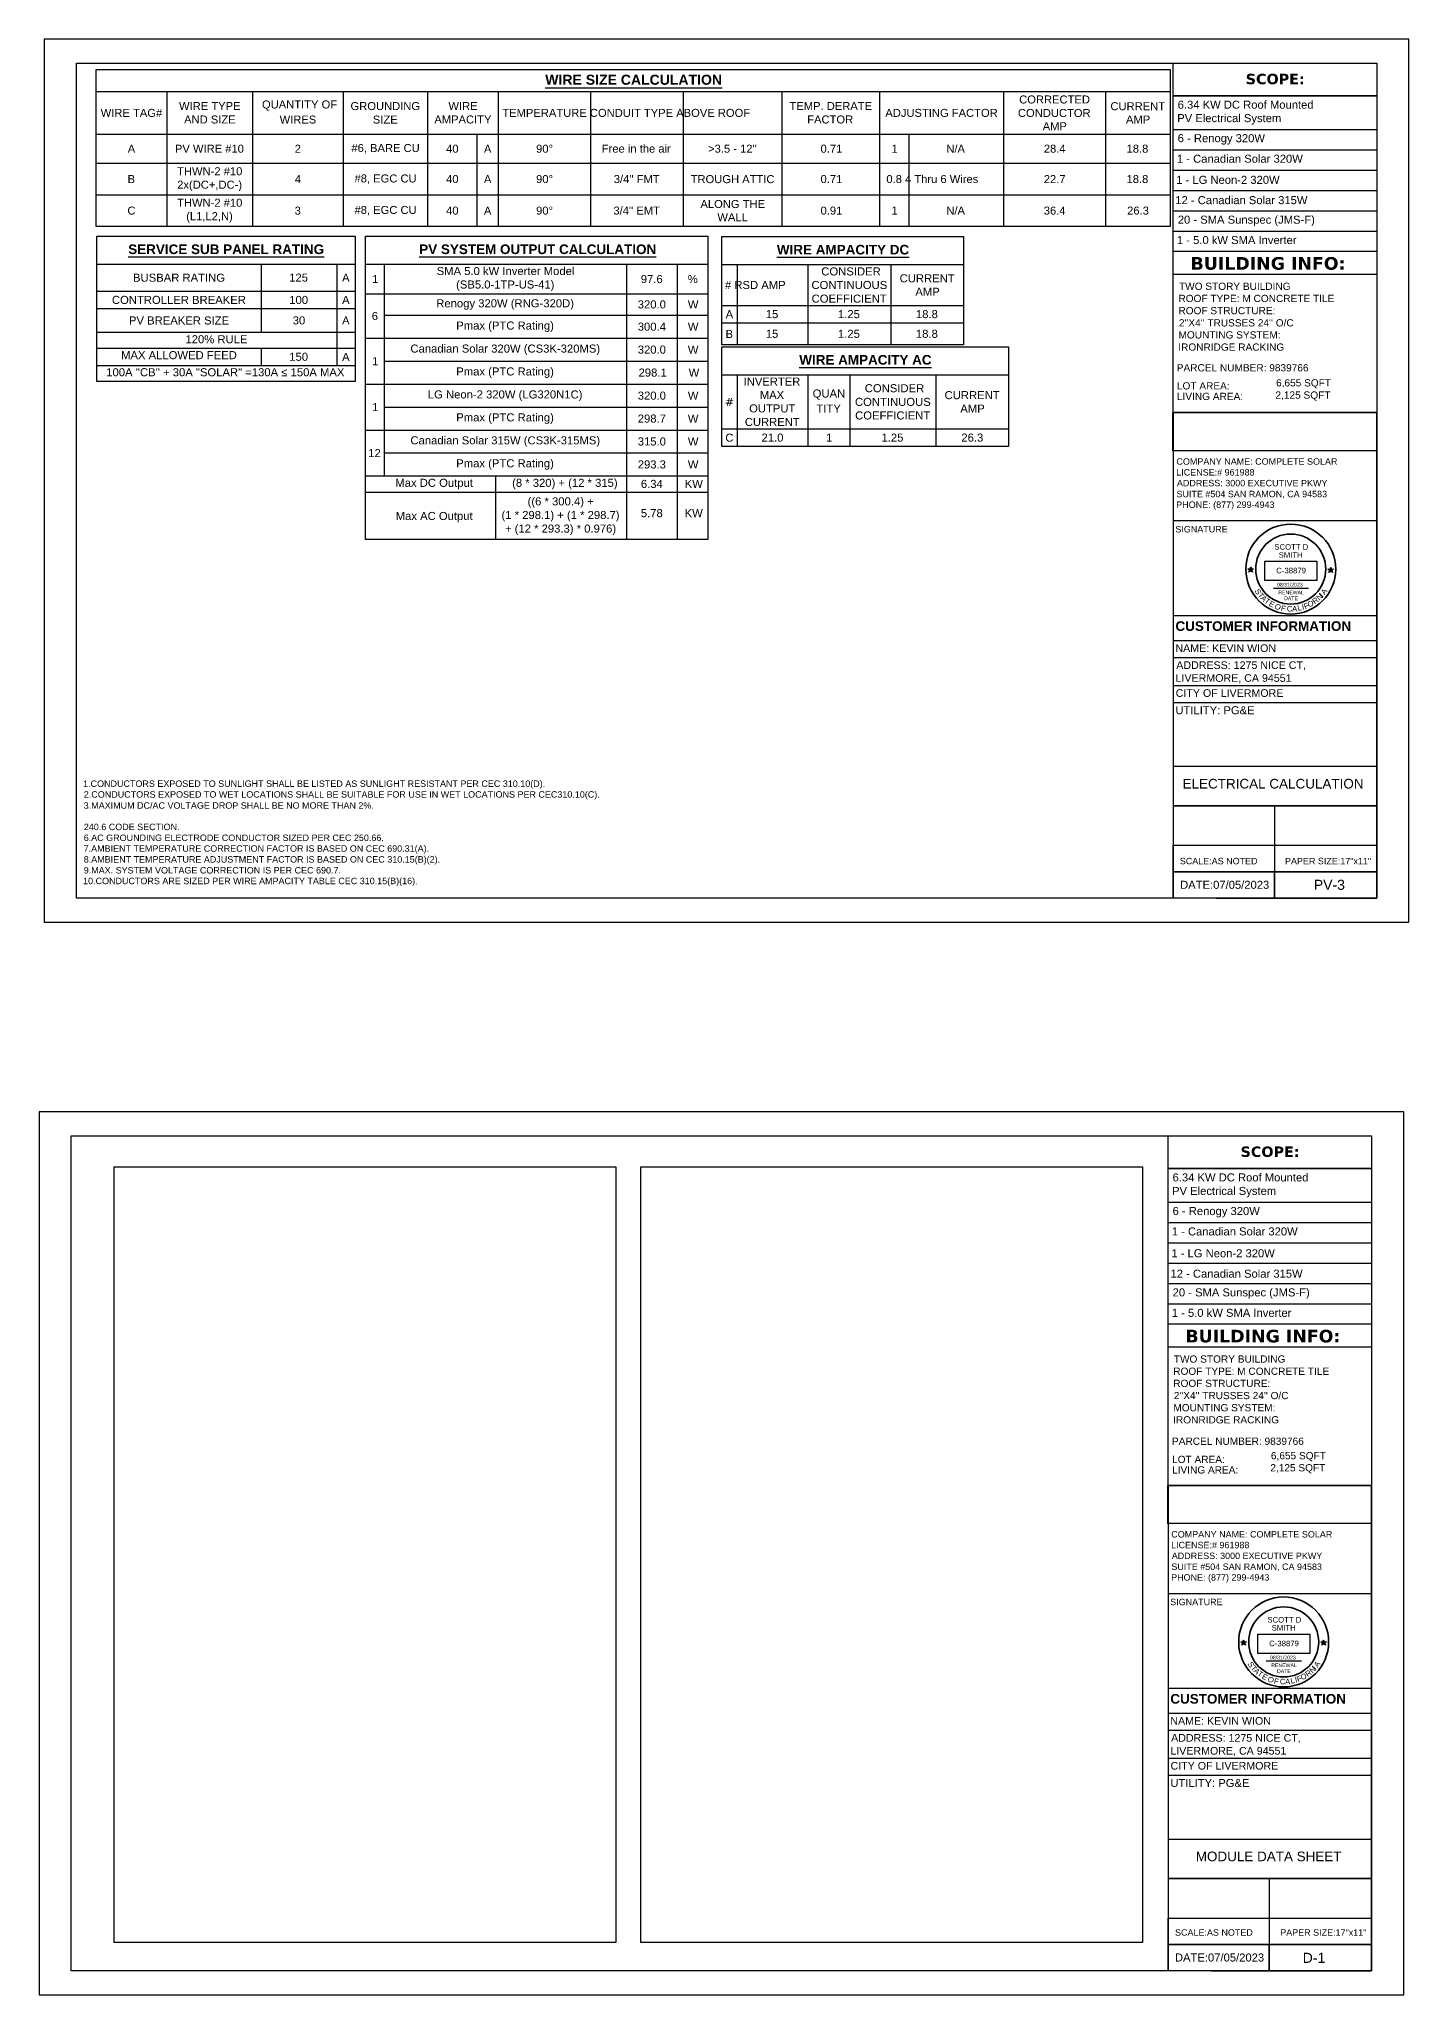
# Model space of a CAD drawing. Header units: millimetres. Extents: x 351 to 7480, y -14642 to -8468.
# Drawn here: x 5774 to 7480, y -10904 to -8468 of the extents above; entities that cross this region are included whole.
import ezdxf

# ---------------------------------------------------------------- set-up
doc = ezdxf.new("R2010")
doc.units = ezdxf.units.MM
for name, color, linetype in [('PDF4_0', 7, 'Continuous'), ('PDF4_PDF_Geometry', 7, 'Continuous'), ('PDF4_Text', 7, 'Continuous'), ('PDF5_Text', 7, 'Continuous'), ('PDF8_0', 7, 'Continuous'), ('PDF8_PDF_Geometry', 7, 'Continuous'), ('PDF8_Text', 7, 'Continuous'), ('PDF_Text', 7, 'Continuous')]:
    doc.layers.add(name, color=color, linetype=linetype)
doc.styles.add('PDF Arial', font='arial.ttf')
doc.styles.add('PDF Arial Bold', font='arialbd.ttf')
doc.styles.add('PDF Verdana', font='verdana.ttf')
doc.styles.add('PDF Verdana Bold', font='verdanab.ttf')
doc.styles.get("Standard").update_dxf_attribs({"font": 'arial.ttf'})
picture_1 = doc.add_image_def('image6.png', size_in_pixel=(45, 240))
picture_2 = doc.add_image_def('image10.png', size_in_pixel=(3546, 2295))
picture_3 = doc.add_image_def('image11.png', size_in_pixel=(45, 240))
picture_4 = doc.add_image_def('image12.png', size_in_pixel=(3546, 2294))
picture_5 = doc.add_image_def('image33.png', size_in_pixel=(858, 321))

# ---------------------------------------------------------------- blocks, each defined once
blk = doc.blocks.new('star')
h = blk.add_hatch(color=256)
h.dxf.hatch_style = 1
h.paths.add_polyline_path([(116.5, 62.57), (116.86, 62.57), (116.68, 63.12)])
h.paths.add_polyline_path([(116.68, 62.02), (116.97, 62.23), (116.86, 62.57), (116.5, 62.57), (116.39, 62.23)])
h.paths.add_polyline_path([(116.5, 62.57), (115.92, 62.57), (116.39, 62.23)])
h.paths.add_polyline_path([(116.39, 62.23), (116.21, 61.67), (116.68, 62.02)])
h.paths.add_polyline_path([(116.68, 62.02), (117.15, 61.67), (116.97, 62.23)])
h.paths.add_polyline_path([(116.97, 62.23), (117.44, 62.57), (116.86, 62.57)])
for p, q in [((115.92, 62.57), (117.44, 62.57)), ((117.15, 61.67), (115.92, 62.57)), ((116.21, 61.67), (116.68, 63.12)), ((117.44, 62.57), (116.21, 61.67)), ((116.68, 63.12), (117.15, 61.67))]:
    blk.add_line(p, q)
blk = doc.blocks.new('a')
at = {"color": 1, "char_height": 15, "attachment_point": 1}
for s, insert, rotation in [('{\\C256;S}', (169, 149), 301.8504), ('{\\C256;T}', (176.1, 138.5), 308.5602), ('{\\C256;A}', (182.8, 131.2), 313.9392), ('{\\C256;T}', (190.6, 123.2), 324.7462), ('{\\C256;E}', (201.4, 115.5), 330.0103), ('{\\C256;O}', (218.6, 109.1), 319.6464), ('{\\C256;F}', (288.3, 105.4), 21.5682), ('{\\C256;O}', (299, 112.2), 12.6875), ('{\\C256;R}', (311.3, 116.8), 36.4598), ('{\\C256;N}', (322.6, 125.5), 43.0781), ('{\\C256;I}', (344.8, 127.8), 227.4846), ('{\\C256;A}', (335, 138.5), 54.6588), ('{\\C256;A}', (258.4, 100.3), 1.6689), ('{\\C256;L}', (271.7, 101.5), 12.6875), ('{\\C256;I}', (283.7, 104.3), 13.6115)]:
    blk.add_mtext_dynamic_manual_height_columns(s, width=30.733, gutter_width=125, heights=[0], dxfattribs=dict(at, insert=insert, rotation=rotation))
at = {"color": 1, "insert": (244.5, 100.5), "char_height": 15, "attachment_point": 1}
blk.add_mtext_dynamic_manual_height_columns('{\\C256;C}', width=30.733, gutter_width=125, heights=[0], dxfattribs=at)
blk = doc.blocks.new('1')
at = {"color": 1, "xscale": 0.1018808021228187, "yscale": 0.1018808021228187, "zscale": 0.1018808021228187}
blk.add_blockref('a', (510.97, 81.39), dxfattribs=at)
at = {"color": 1, "insert": (534.46, 91.84), "char_height": 1.528, "attachment_point": 1, "rotation": 347.3366}
blk.add_mtext_dynamic_manual_height_columns('{\\C256;F}', width=1.5282, gutter_width=12.74, heights=[0], dxfattribs=at)

msp = doc.modelspace()

# ---------------------------------------------------------------- linework, layer by layer
at = {"lineweight": 30}
for p, q in [((7311.6, -9151.6), (7355.4, -9151.6)), ((7302.8, -10487.9), (7346.6, -10487.9))]:
    msp.add_line(p, q, dxfattribs=at)
at = {"lineweight": 35}
for centre, radius in [((7333.2, -9127.8), 56), ((7333.2, -9127.8), 43.6), ((7324.4, -10464.2), 56), ((7324.4, -10464.2), 43.6)]:
    msp.add_circle(centre, radius, dxfattribs=at)
at = {"layer": 'PDF4_0', "lineweight": 25}
for points in [[(5780.5, -8467.7), (5780.5, -9567.6), (7480.4, -9567.6), (7480.4, -8467.7)], [(7183, -8700.9), (5845.1, -8700.9), (5845.1, -8505.7), (7183, -8505.7)], [(7440.4, -8538.2), (7186.9, -8538.2)], [(7440.4, -8538.2), (7440.4, -8732.1), (7186.9, -8732.1), (7186.9, -8538.2)], [(6167.6, -8894.2), (5846.1, -8894.2), (5846.1, -8713.1), (6167.6, -8713.1)], [(6607.2, -9090.8), (6180.6, -9090.8), (6180.6, -8713.1), (6607.2, -8713.1)], [(6925.7, -8848.5), (6624.4, -8848.5), (6624.4, -8713.5), (6925.7, -8713.5)], [(6981.7, -8975), (6624.4, -8975), (6624.4, -8850.8), (6981.7, -8850.8)], [(7186.9, -8980.5), (7186.9, -8932.9), (7440.4, -8932.9), (7440.4, -8980.5)]]:
    msp.add_lwpolyline(points, close=True, dxfattribs=at)
for points in [[(7186.9, -8932.9), (7186.9, -8497.6)], [(5845.1, -8533), (7183, -8533)], [(5933.2, -8533), (5933.2, -8700.9)], [(6039.7, -8533), (6039.7, -8700.9)], [(6152.7, -8533), (6152.7, -8700.9)], [(6257.8, -8533), (6257.8, -8700.9)], [(6346.1, -8533), (6346.1, -8700.9)], [(6404.6, -8528.2), (6624.9, -8528.2)], [(6460.8, -8533), (6460.8, -8700.9)], [(6576.5, -8533), (6576.5, -8700.9)], [(6699.2, -8533), (6699.2, -8700.9)], [(6820.9, -8533), (6820.9, -8700.9)], [(6975.4, -8533), (6975.4, -8700.9)], [(7102.6, -8533), (7102.6, -8700.9)], [(5845.1, -8585.9), (7183, -8585.9)], [(6319.5, -8585.9), (6319.5, -8700.9)], [(6857.4, -8585.9), (6857.4, -8700.9)], [(7186.9, -8580.1), (7440.4, -8580.1)], [(5845.1, -8622.4), (7183, -8622.4)], [(7186.9, -8605.4), (7440.4, -8605.4)], [(7186.9, -8630.8), (7440.4, -8630.8)], [(5845.1, -8661.7), (7183, -8661.7)], [(7186.9, -8656.1), (7440.4, -8656.1)], [(7186.9, -8681.5), (7440.4, -8681.5)], [(7186.9, -8706.8), (7440.4, -8706.8)], [(5885.1, -8739), (6129.1, -8739)], [(6247.6, -8739), (6417.2, -8739), (6421.8, -8739), (6542.9, -8739)], [(6693.1, -8739.4), (6857.9, -8739.4)], [(5846.1, -8748), (6167.6, -8748)], [(6050.8, -8748), (6050.8, -8832.7)], [(6144.8, -8748), (6144.8, -8874.1)], [(6180.6, -8748), (6607.2, -8748)], [(6204.1, -8748), (6204.1, -9011.8)], [(6505.7, -8748), (6505.7, -9090.8)], [(6568.8, -8748), (6568.8, -9090.8)], [(6624.4, -8748.5), (6925.7, -8748.5)], [(6643.7, -8748.5), (6643.7, -8848.5)], [(6731.5, -8748.5), (6731.5, -8848.5)], [(6835.2, -8748.5), (6835.2, -8848.5)], [(7186.9, -8760.5), (7440.4, -8760.5)], [(5846.1, -8781.6), (6167.6, -8781.6)], [(6180.6, -8784.8), (6607.2, -8784.8)], [(5846.1, -8803.4), (6167.6, -8803.4)], [(6204.1, -8811.7), (6607.2, -8811.7)], [(6624.4, -8799.3), (6925.7, -8799.3)], [(5846.1, -8832.7), (6167.6, -8832.7)], [(6180.6, -8840.2), (6607.2, -8840.2)], [(6624.4, -8821.1), (6925.7, -8821.1)], [(5846.1, -8852.8), (6167.6, -8852.8)], [(6050.8, -8852.8), (6050.8, -8874.1)], [(5846.1, -8874.1), (6167.6, -8874.1)], [(6204.1, -8868.8), (6607.2, -8868.8)], [(6624.4, -8885.7), (6981.7, -8885.7)], [(6643.6, -8885.7), (6643.6, -8975)], [(6721, -8876.6), (6885.9, -8876.6)], [(6731.5, -8885.7), (6731.5, -8975)], [(6784, -8885.7), (6784, -8975)], [(6891.1, -8885.7), (6891.1, -8975)], [(6180.6, -8897.4), (6607.2, -8897.4)], [(6204.1, -8926), (6607.2, -8926)], [(6180.6, -8954.6), (6607.2, -8954.6)], [(6624.4, -8953.2), (6981.7, -8953.2)], [(6204.1, -8983.2), (6607.2, -8983.2)], [(6180.6, -9011.8), (6607.2, -9011.8)], [(6342.6, -9011.8), (6342.6, -9090.8)], [(6180.6, -9031.8), (6607.2, -9031.8)], [(7187, -9067.4), (7440.5, -9067.4)]]:
    msp.add_lwpolyline(points, dxfattribs=at)
at = {"layer": 'PDF4_PDF_Geometry', "lineweight": 25}
for points in [[(7440.4, -8497.6), (7440.4, -9537.6), (5820.5, -9537.6), (5820.5, -8497.6), (7440.4, -8497.6), (7440.4, -9537.6), (7186.9, -9537.6), (7186.9, -9504.8), (7440.4, -9504.8), (7186.9, -9504.8), (7186.9, -9471.9), (7440.4, -9471.9)], [(7440.4, -9015.5), (7440.4, -9471.9), (7440.4, -9504.8), (7440.4, -9537.6), (7440.4, -8932.9), (7186.9, -8932.9), (7186.9, -9537.6)], [(7186.9, -9185.5), (7440.4, -9185.5)], [(7186.9, -9216.8), (7440.4, -9216.8)], [(7186.9, -9237.9), (7440.4, -9237.9)], [(7186.9, -9272.8), (7440.5, -9272.8)], [(7186.9, -9293.9), (7440.5, -9293.9)], [(7186.9, -9373.5), (7440.5, -9373.5)], [(7190.5, -9422.6), (7440.4, -9422.6), (7186.9, -9422.6), (7440.4, -9422.6), (7312.8, -9422.6), (7312.8, -9471.9), (7440.4, -9471.9), (7440.4, -9422.6)], [(7312.8, -9471.9), (7312.8, -9504.8), (7312.8, -9537.6)]]:
    msp.add_lwpolyline(points, dxfattribs=at)
msp.add_lwpolyline([(7440.4, -9504.8), (7440.4, -9537.6), (7312.8, -9537.6), (7312.8, -9504.8)], close=True, dxfattribs=at)
at = {"layer": 'PDF4_PDF_Geometry', "color": 251, "lineweight": 25, "true_color": 0x525252}
msp.add_lwpolyline([(7240.5, -9537.6), (7440.4, -9537.6)], dxfattribs=at)
at = {"layer": 'PDF8_0', "lineweight": 25}
for points in [[(5774.1, -9803.9), (5774.1, -10903.8), (7474, -10903.8), (7474, -9803.9)], [(6492.4, -10838.4), (5867.4, -10838.4), (5867.4, -9872.5), (6492.4, -9872.5)], [(7148.7, -10838.4), (6523.8, -10838.4), (6523.8, -9872.5), (7148.7, -9872.5)], [(7434, -9874.4), (7180.5, -9874.4)], [(7434, -9874.4), (7434, -10068.4), (7180.5, -10068.4), (7180.5, -9874.4)], [(7180.5, -10316.8), (7180.5, -10269.2), (7434, -10269.2), (7434, -10316.8)]]:
    msp.add_lwpolyline(points, close=True, dxfattribs=at)
for points in [[(7180.5, -10269.2), (7180.5, -9833.9)], [(7180.5, -9916.3), (7434, -9916.3)], [(7180.5, -9941.7), (7434, -9941.7)], [(7180.5, -9967), (7434, -9967)], [(7180.5, -9992.4), (7434, -9992.4)], [(7180.5, -10017.7), (7434, -10017.7)], [(7180.5, -10043), (7434, -10043)], [(7180.5, -10096.7), (7434, -10096.7)], [(7180.6, -10403.7), (7434.1, -10403.7)]]:
    msp.add_lwpolyline(points, dxfattribs=at)
at = {"layer": 'PDF8_PDF_Geometry', "lineweight": 25}
for points in [[(7434, -9833.9), (7434, -10873.8), (5814.1, -10873.8), (5814.1, -9833.9), (7434, -9833.9), (7434, -10873.8), (7180.5, -10873.8), (7180.5, -10841.1), (7434, -10841.1), (7180.5, -10841.1), (7180.5, -10808.1), (7434, -10808.1)], [(7434, -10351.7), (7434, -10808.1), (7434, -10841.1), (7434, -10873.8), (7434, -10269.2), (7180.5, -10269.2), (7180.5, -10873.8)], [(7180.5, -10521.7), (7434, -10521.7)], [(7180.5, -10553.1), (7434, -10553.1)], [(7180.5, -10574.1), (7434, -10574.1)], [(7180.5, -10609), (7434.1, -10609)], [(7180.5, -10630.2), (7434.1, -10630.2)], [(7180.5, -10709.7), (7434.1, -10709.7)], [(7184.1, -10758.9), (7434, -10758.9), (7180.5, -10758.9), (7434, -10758.9), (7306.4, -10758.9), (7306.4, -10808.1), (7434, -10808.1), (7434, -10758.9)], [(7306.4, -10808.1), (7306.4, -10841.1), (7306.4, -10873.8)]]:
    msp.add_lwpolyline(points, dxfattribs=at)
msp.add_lwpolyline([(7434, -10841.1), (7434, -10873.8), (7306.4, -10873.8), (7306.4, -10841.1)], close=True, dxfattribs=at)
at = {"layer": 'PDF8_PDF_Geometry', "color": 251, "lineweight": 25, "true_color": 0x525252}
msp.add_lwpolyline([(7234.1, -10873.8), (7434, -10873.8)], dxfattribs=at)

# ---------------------------------------------------------------- block references
at = {"xscale": 4.597039828451667, "yscale": 4.597039828451667, "zscale": 4.597039828451667, "rotation": 287.9700872862333}
for p in [(6845.3, -8707), (6945, -8707.1), (6836.5, -10043.4), (6936.2, -10043.4)]:
    msp.add_blockref('star', p, dxfattribs=at)
at = {"color": 1, "xscale": 4.51217474996896, "yscale": 4.51217474996896, "zscale": 4.51217474996896}
for p in [(4910.4, -9587.2), (4901.7, -10923.5)]:
    msp.add_blockref('1', p, dxfattribs=at)

# ---------------------------------------------------------------- texts
at = {"attachment_point": 1}
for s, width, heights, insert, char_height, line_spacing_factor in [('SCOTT D\\P  SMITH', 46.347, [0], (7312.8, -9096.7), 6.9, 0.88), ('RENEWAL\\P    DATE', 31.395, [17], (7317.8, -9154.6), 4.6, 0.96), ('SCOTT D\\P  SMITH', 46.347, [0], (7304.1, -10433.1), 6.9, 0.88), ('RENEWAL\\P    DATE', 31.395, [17], (7309, -10491), 4.6, 0.96)]:
    msp.add_mtext_dynamic_manual_height_columns(s, width=width, gutter_width=4.6, heights=heights, dxfattribs=dict(at, insert=insert, char_height=char_height, line_spacing_factor=line_spacing_factor))
for s, width, insert, char_height in [('C-38879', 41.59, (7315.2, -9126.2), 6.9), ('08/31/2023', 38.133, (7316, -9144.9), 4.6), ('C-38879', 41.59, (7306.4, -10462.6), 6.9), ('08/31/2023', 38.133, (7307.3, -10481.3), 4.6)]:
    msp.add_mtext_dynamic_manual_height_columns(s, width=width, gutter_width=4.6, heights=[0], dxfattribs=dict(at, insert=insert, char_height=char_height))
at = {"layer": 'PDF4_Text', "attachment_point": 7}
for s, insert, char_height, style in [('WIRE SIZE CALCULATION', (6404.6, -8524.7), 12.5, 'PDF Arial Bold'), ('SCOPE:', (7277.1, -8524.1), 13, 'PDF Verdana Bold'), ('WIRE TYPE', (5948.4, -8556), 9.97, 'PDF Arial'), ('QUANTITY OF', (6051.7, -8556.8), 9.968, 'PDF Arial'), ('GROUNDING', (6162, -8556.2), 9.97, 'PDF Arial'), ('WIRE', (6284, -8556), 9.97, 'PDF Arial'), ('TEMP. DERATE', (6708.8, -8556), 9.968, 'PDF Arial'), ('CORRECTED', (6994.9, -8548), 9.97, 'PDF Arial'), ('CURRENT', (7108.6, -8556.4), 9.97, 'PDF Arial'), ('6.34 KW DC Roof Mounted', (7192.4, -8554.5), 10, 'PDF Arial'), ('WIRE TAG#', (5850.8, -8564.7), 9.97, 'PDF Arial'), ('AND SIZE', (5954.7, -8572.9), 9.97, 'PDF Arial'), ('WIRES', (6073.7, -8573), 9.97, 'PDF Arial'), ('SIZE', (6189.8, -8573), 9.97, 'PDF Arial'), ('AMPACITY', (6266.4, -8572.9), 9.97, 'PDF Arial'), ('TEMPERATURE CONDUIT TYPE ABOVE ROOF', (6351.1, -8564.7), 9.968, 'PDF Arial'), ('FACTOR', (6730.9, -8572.9), 9.97, 'PDF Arial'), ('ADJUSTING FACTOR', (6828.2, -8564.7), 9.968, 'PDF Arial'), ('CONDUCTOR', (6993.4, -8564.8), 9.97, 'PDF Arial'), ('AMP', (7024.2, -8581.2), 9.97, 'PDF Arial'), ('AMP', (7128, -8572.8), 9.97, 'PDF Arial'), ('PV Electrical System', (7191.8, -8574.1), 10, 'PDF Arial'), ('A', (5884.5, -8609.2), 9.97, 'PDF Arial'), ('PV WIRE #10', (5943.3, -8609.3), 9.968, 'PDF Arial'), ('2', (6092.5, -8609.2), 9.97, 'PDF Arial'), ('#6, BARE CU', (6163.1, -8610.2), 9.968, 'PDF Arial'), ('40', (6281.1, -8609.3), 9.97, 'PDF Arial'), ('A', (6328.2, -8609.2), 9.97, 'PDF Arial'), ('90°', (6393.2, -8609.3), 9.97, 'PDF Arial'), ('Free in the air', (6475, -8609.2), 9.968, 'PDF Arial'), (">3.5 - 12''", (6607.4, -8609.3), 9.968, 'PDF Arial'), ('0.71', (6747.5, -8609.3), 9.97, 'PDF Arial'), ('1', (6835.8, -8609.2), 9.97, 'PDF Arial'), ('N/A', (6904.2, -8609.3), 9.97, 'PDF Arial'), ('28.4', (7025.6, -8609.3), 9.97, 'PDF Arial'), ('18.8', (7128.7, -8609.3), 9.97, 'PDF Arial'), ('6 - Renogy 320W', (7192.4, -8599.1), 10, 'PDF Arial'), ('1 - Canadian Solar 320W', (7191.4, -8621.8), 10, 'PDF Arial'), ('B', (5884.3, -8647), 9.97, 'PDF Arial'), ('THWN-2 #10', (5946, -8637.4), 9.97, 'PDF Arial'), ('2x(DC+,DC-)', (5946.1, -8657), 9.968, 'PDF Arial'), ('4', (6092.6, -8647), 9.97, 'PDF Arial'), ('#8, EGC CU', (6167, -8648.1), 9.97, 'PDF Arial'), ('40', (6281.1, -8647.1), 9.97, 'PDF Arial'), ('A', (6328.2, -8647), 9.97, 'PDF Arial'), ('90°', (6393.2, -8647.1), 9.97, 'PDF Arial'), ("3/4'' FMT", (6489.9, -8647.1), 9.97, 'PDF Arial'), ('TROUGH ATTIC', (6585.7, -8647.2), 9.968, 'PDF Arial'), ('0.71', (6747.5, -8647.1), 9.97, 'PDF Arial'), ('0.8 4 Thru 6 Wires', (6829.5, -8647.1), 9.968, 'PDF Arial'), ('22.7', (7025.6, -8647), 9.97, 'PDF Arial'), ('18.8', (7128.7, -8647.1), 9.97, 'PDF Arial'), ('THWN-2 #10', (5946, -8676.6), 9.97, 'PDF Arial'), ('ALONG THE', (6597.9, -8678.2), 9.97, 'PDF Arial'), ('C', (5884.1, -8686.4), 9.97, 'PDF Arial'), ('(L1,L2,N)', (5957.3, -8696.2), 9.97, 'PDF Arial'), ('3', (6092.4, -8686.4), 9.97, 'PDF Arial'), ('#8, EGC CU', (6167, -8687.3), 9.97, 'PDF Arial'), ('40', (6281.1, -8686.4), 9.97, 'PDF Arial'), ('A', (6328.2, -8686.3), 9.97, 'PDF Arial'), ('90°', (6393.2, -8686.4), 9.97, 'PDF Arial'), ("3/4'' EMT", (6489.5, -8686.4), 9.97, 'PDF Arial'), ('WALL', (6619, -8694.6), 9.97, 'PDF Arial'), ('0.91', (6747.5, -8686.4), 9.97, 'PDF Arial'), ('1', (6835.8, -8686.3), 9.97, 'PDF Arial'), ('N/A', (6904.2, -8686.4), 9.97, 'PDF Arial'), ('36.4', (7025.5, -8686.4), 9.97, 'PDF Arial'), ('26.3', (7129.4, -8686.4), 9.97, 'PDF Arial'), ('20 - SMA Sunspec (JMS-F)', (7192.5, -8700.6), 10, 'PDF Arial'), ('1 - 5.0 kW SMA Inverter', (7191.4, -8723.1), 10, 'PDF Arial'), ('SERVICE SUB PANEL RATING', (5885.1, -8735.6), 12, 'PDF Arial Bold'), ('PV SYSTEM OUTPUT CALCULATION', (6247.6, -8735.6), 12, 'PDF Arial Bold'), ('WIRE AMPACITY DC', (6693.1, -8736.1), 12, 'PDF Arial Bold'), ('BUILDING INFO:', (7208.4, -8755.2), 15.749, 'PDF Verdana Bold'), ('BUSBAR RATING', (5891.1, -8770), 10.046, 'PDF Arial'), ('125', (6085.6, -8769.9), 10.05, 'PDF Arial'), ('A', (6151.5, -8769.8), 10, 'PDF Arial'), ('1', (6188.9, -8771.5), 10, 'PDF Arial'), ('SMA 5.0 kW Inverter Model', (6269.3, -8761.7), 10.046, 'PDF Arial'), ('(SB5.0-1TP-US-41)', (6293.5, -8781.4), 10.046, 'PDF Arial'), ('97.6        %', (6523.6, -8771.7), 10.046, 'PDF Arial'), ('# RSD AMP', (6628.4, -8779.1), 10.05, 'PDF Arial'), ('CONTINUOUS', (6736.2, -8779.1), 10.05, 'PDF Arial'), ('CONSIDER', (6748.4, -8762.2), 10.05, 'PDF Arial'), ('CURRENT', (6846, -8770.8), 10.05, 'PDF Arial'), ('CONTROLLER BREAKER', (5864.8, -8797.7), 10.046, 'PDF Arial'), ('100', (6085.7, -8797.7), 10.05, 'PDF Arial'), ('A', (6151.5, -8797.5), 10, 'PDF Arial'), ('Renogy 320W (RNG-320D)', (6268.8, -8804.8), 10.046, 'PDF Arial'), ('320.0       W', (6519.8, -8803.3), 10.046, 'PDF Arial'), ('COEFFICIENT', (6736.4, -8796.1), 10.046, 'PDF Arial'), ('AMP', (6865.6, -8787.4), 10.05, 'PDF Arial'), ('TWO STORY BUILDING', (7194, -8780.2), 9, 'PDF Arial'), ('ROOF TYPE: M CONCRETE TILE', (7193.3, -8795.3), 9, 'PDF Arial'), ('PV BREAKER SIZE', (5886, -8823.3), 10.046, 'PDF Arial'), ('30', (6090, -8823.2), 10.05, 'PDF Arial'), ('A', (6151.5, -8823.1), 10, 'PDF Arial'), ('6', (6188.5, -8817.7), 10, 'PDF Arial'), ('A', (6629.3, -8815.3), 10, 'PDF Verdana'), ('15', (6679.3, -8815.4), 10.05, 'PDF Arial'), ('1.25', (6769.2, -8815.4), 10.05, 'PDF Arial'), ('18.8', (6866.3, -8815.4), 10.05, 'PDF Arial'), ('ROOF STRUCTURE:', (7193.3, -8810.5), 9, 'PDF Arial'), ("2''X4'' TRUSSES 24'' O/C", (7193.9, -8825.7), 9, 'PDF Arial'), ('120% RULE', (5956.4, -8846.7), 10.05, 'PDF Arial'), ('Pmax (PTC Rating)', (6293.7, -8832.5), 10.046, 'PDF Arial'), ('300.4       W', (6519.8, -8831), 10.046, 'PDF Arial'), ('B', (6629.2, -8839.9), 10, 'PDF Arial'), ('15', (6679.3, -8839.9), 10.05, 'PDF Arial'), ('1.25', (6769.2, -8839.9), 10.05, 'PDF Arial'), ('18.8', (6866.3, -8839.9), 10.05, 'PDF Arial'), ('MOUNTING SYSTEM:', (7193.4, -8840.7), 9, 'PDF Arial'), ('MAX ALLOWED FEED', (5876.2, -8866.5), 10.046, 'PDF Arial'), ('150', (6085.7, -8868.5), 10.05, 'PDF Arial'), ('A', (6151.5, -8868.5), 10, 'PDF Arial'), ('1', (6188.9, -8873.9), 10, 'PDF Arial'), ('Canadian Solar 320W (CS3K-320MS)', (6236.6, -8861.2), 10.046, 'PDF Arial'), ('320.0       W', (6519.8, -8859.6), 10.046, 'PDF Arial'), ('WIRE AMPACITY AC', (6721, -8873.3), 12, 'PDF Arial Bold'), ('IRONRIDGE RACKING', (7193.1, -8855.9), 9, 'PDF Arial'), ('100A \'\'CB\'\' + 30A "SOLAR" =130A ≤ 150A MAX', (5857.7, -8887.8), 10.046, 'PDF Arial'), ('Pmax (PTC Rating)', (6293.7, -8889.7), 10.046, 'PDF Arial'), ('298.1       W', (6520.8, -8888.2), 10.046, 'PDF Arial'), ('INVERTER', (6651.7, -8899.2), 10, 'PDF Arial'), ('6,655 SQFT', (7314.9, -8902.8), 9, 'PDF Arial'), ('LG Neon-2 320W (LG320N1C)', (6258.3, -8918.3), 10.046, 'PDF Arial'), ('320.0       W', (6519.8, -8916.9), 10.046, 'PDF Arial'), ('#', (6628.3, -8924.5), 10, 'PDF Verdana'), ('MAX', (6671.9, -8915.9), 10, 'PDF Arial'), ('QUAN', (6737.7, -8916.9), 10.05, 'PDF Arial'), ('CONTINUOUS', (6790.4, -8924.7), 10.05, 'PDF Arial'), ('CONSIDER', (6802.6, -8907.7), 10.05, 'PDF Arial'), ('CURRENT', (6902, -8916.3), 10.05, 'PDF Arial'), ('2,125 SQFT', (7314.2, -8918), 9, 'PDF Arial'), ('1', (6188.9, -8931), 10, 'PDF Arial'), ('Pmax (PTC Rating)', (6293.7, -8946.9), 10.046, 'PDF Arial'), ('298.7       W', (6519.8, -8945.5), 10.046, 'PDF Arial'), ('CURRENT', (6653.2, -8949.7), 10, 'PDF Arial'), ('OUTPUT', (6658.6, -8932.8), 10, 'PDF Arial'), ('TITY', (6742.4, -8932.9), 10.05, 'PDF Arial'), ('COEFFICIENT', (6790.6, -8941.6), 10.046, 'PDF Arial'), ('AMP', (6921.6, -8932.9), 10.05, 'PDF Arial'), ('Canadian Solar 315W (CS3K-315MS)', (6236.6, -8975.5), 10.046, 'PDF Arial'), ('315.0       W', (6519.8, -8974), 10.046, 'PDF Arial'), ('C', (6628.9, -8969.3), 10, 'PDF Arial'), ('21.0', (6674, -8969.2), 10.05, 'PDF Arial'), ('1', (6754.4, -8969.1), 10, 'PDF Arial'), ('1.25', (6823.4, -8969.2), 10.05, 'PDF Arial'), ('26.3', (6922.9, -8969.2), 10.05, 'PDF Arial'), ('12', (6184.1, -8988.3), 10.05, 'PDF Arial'), ('Pmax (PTC Rating)', (6293.7, -9004.1), 10.046, 'PDF Arial'), ('293.3       W', (6519.8, -9002.6), 10.046, 'PDF Arial'), ('COMPANY NAME: COMPLETE SOLAR', (7190.8, -8997.9), 8, 'PDF Arial'), ('LICENSE:# 961988', (7190.6, -9011.4), 8, 'PDF Arial'), ('Max DC Output', (6217.8, -9028.4), 10.046, 'PDF Arial'), ('(8 * 320) + (12 * 315)', (6363.3, -9028.4), 10.046, 'PDF Arial'), ('((6 * 300.4) +', (6382.6, -9051.5), 10.046, 'PDF Arial'), ('6.34       KW', (6523.7, -9026.9), 10.046, 'PDF Arial'), ('ADDRESS: 3000 EXECUTIVE PKWY', (7191.4, -9024.8), 8, 'PDF Arial'), ('SUITE #504 SAN RAMON, CA 94583', (7190.9, -9039.8), 8, 'PDF Arial'), ('Max AC Output', (6218.3, -9069.7), 10.046, 'PDF Arial'), ('(1 * 298.1) + (1 * 298.7)', (6350.1, -9068.5), 10.046, 'PDF Arial'), ('5.78       KW', (6523.6, -9063.3), 10.046, 'PDF Arial'), ('PHONE: (877) 299-4943', (7190.6, -9054), 8, 'PDF Arial'), ('+ (12 * 293.3) * 0.976)', (6354.4, -9085.4), 10.046, 'PDF Arial'), ('SIGNATURE', (7189.5, -9082.3), 8, 'PDF Arial'), ('CUSTOMER INFORMATION', (7189.6, -9205), 12, 'PDF Arial Bold'), ('NAME: KEVIN WION', (7189.6, -9231.2), 9.5, 'PDF Arial'), ('ADDRESS: 1275 NICE CT,', (7190.6, -9254), 9.5, 'PDF Arial'), ('CITY OF LIVERMORE', (7189.9, -9287.1), 9.5, 'PDF Arial'), ('LIVERMORE, CA 94551', (7189.7, -9270), 9.5, 'PDF Arial'), ('UTILITY: PG&E', (7189.6, -9308.8), 10, 'PDF Arial'), ('1.CONDUCTORS EXPOSED TO SUNLIGHT SHALL BE LISTED AS SUNLIGHT RESISTANT PER CEC 310.10(D).', (5828.9, -9401.5), 8, 'PDF Arial'), ('ELECTRICAL CALCULATION', (7198.5, -9401.3), 12, 'PDF Arial'), ('3.MAXIMUM DC/AC VOLTAGE DROP SHALL BE NO MORE THAN 2%.', (5829.7, -9426.4), 8, 'PDF Arial'), ('2.CONDUCTORS EXPOSED TO WET LOCATIONS SHALL BE SUITABLE FOR USE IN WET LOCATIONS PER CEC310.10(C).', (5829.8, -9414.9), 8, 'PDF Arial'), ('240.6 CODE SECTION.', (5829.8, -9453.1), 8, 'PDF Arial'), ('7.AMBIENT TEMPERATURE CORRECTION FACTOR IS BASED ON CEC 690.31(A).', (5829.6, -9482.3), 8, 'PDF Arial'), ('6.AC GROUNDING ELECTRODE CONDUCTOR SIZED PER CEC 250.66.', (5829.7, -9466.6), 8, 'PDF Arial'), ('8.AMBIENT TEMPERATURE ADJUSTMENT FACTOR IS BASED ON CEC 310.15(B)(2).', (5829.7, -9495.8), 8, 'PDF Arial'), ('9.MAX. SYSTEM VOLTAGE CORRECTION IS PER CEC 690.7.', (5829.7, -9507.1), 8, 'PDF Arial'), ('10.CONDUCTORS ARE SIZED PER WIRE AMPACITY TABLE CEC 310.15(B)(16).', (5828.9, -9522.7), 8, 'PDF Arial'), ('DATE:07/05/2023', (7195.4, -9526.2), 10, 'PDF Arial'), ('PV-3', (7361.9, -9527.5), 12.5, 'PDF Arial')]:
    msp.add_mtext(s, dxfattribs=dict(at, insert=insert, char_height=char_height, style=style))
at = {"layer": 'PDF5_Text', "attachment_point": 7, "style": 'PDF Arial'}
for s, insert, char_height in [('1 - LG Neon-2 320W', (7190.5, -8648.1), 10), ('12 - Canadian Solar 315W', (7189.4, -8673.4), 10), ('PARCEL NUMBER: 9839766', (7191.2, -8881.7), 9), ('LIVING AREA:', (7191.4, -8917.3), 9), ('LOT AREA:', (7191.4, -8904.2), 9), ('1 - LG Neon-2 320W', (7184.5, -9985.2), 10), ('12 - Canadian Solar 315W', (7183.4, -10010.6), 10), ('PARCEL NUMBER: 9839766', (7185.3, -10218.8), 9), ('LOT AREA:', (7185.4, -10241.4), 9), ('LIVING AREA:', (7185.4, -10254.5), 9)]:
    msp.add_mtext(s, dxfattribs=dict(at, insert=insert, char_height=char_height))
at = {"layer": 'PDF8_Text', "attachment_point": 7}
for s, insert, char_height, style in [('SCOPE:', (7270.7, -9860.3), 13, 'PDF Verdana Bold'), ('6.34 KW DC Roof Mounted', (7186, -9890.7), 10, 'PDF Arial'), ('PV Electrical System', (7185.4, -9910.4), 10, 'PDF Arial'), ('6 - Renogy 320W', (7186, -9935.4), 10, 'PDF Arial'), ('1 - Canadian Solar 320W', (7185, -9958), 10, 'PDF Arial'), ('20 - SMA Sunspec (JMS-F)', (7186.1, -10036.8), 10, 'PDF Arial'), ('1 - 5.0 kW SMA Inverter', (7185, -10059.4), 10, 'PDF Arial'), ('BUILDING INFO:', (7202, -10091.4), 15.749, 'PDF Verdana Bold'), ('TWO STORY BUILDING', (7187.6, -10116.4), 9, 'PDF Arial'), ('ROOF TYPE: M CONCRETE TILE', (7186.9, -10131.6), 9, 'PDF Arial'), ('ROOF STRUCTURE:', (7186.9, -10146.7), 9, 'PDF Arial'), ("2''X4'' TRUSSES 24'' O/C", (7187.5, -10161.9), 9, 'PDF Arial'), ('IRONRIDGE RACKING', (7186.7, -10192.1), 9, 'PDF Arial'), ('MOUNTING SYSTEM:', (7187, -10177), 9, 'PDF Arial'), ('6,655 SQFT', (7308.5, -10239.1), 9, 'PDF Arial'), ('2,125 SQFT', (7307.8, -10254.2), 9, 'PDF Arial'), ('COMPANY NAME: COMPLETE SOLAR', (7184.4, -10334.2), 8, 'PDF Arial'), ('ADDRESS: 3000 EXECUTIVE PKWY', (7185, -10361), 8, 'PDF Arial'), ('LICENSE:# 961988', (7184.2, -10347.6), 8, 'PDF Arial'), ('SUITE #504 SAN RAMON, CA 94583', (7184.5, -10376), 8, 'PDF Arial'), ('PHONE: (877) 299-4943', (7184.2, -10390.2), 8, 'PDF Arial'), ('SIGNATURE', (7183.1, -10418.5), 8, 'PDF Arial'), ('CUSTOMER INFORMATION', (7183.2, -10541.2), 12, 'PDF Arial Bold'), ('NAME: KEVIN WION', (7183.2, -10567.4), 9.5, 'PDF Arial'), ('ADDRESS: 1275 NICE CT,', (7184.2, -10590.2), 9.5, 'PDF Arial'), ('LIVERMORE, CA 94551', (7183.2, -10606.3), 9.5, 'PDF Arial'), ('CITY OF LIVERMORE', (7183.5, -10623.3), 9.5, 'PDF Arial'), ('UTILITY: PG&E', (7183.2, -10645), 10, 'PDF Arial'), ('MODULE DATA SHEET', (7214.9, -10737.5), 12, 'PDF Arial'), ('DATE:07/05/2023', (7189, -10862.4), 10, 'PDF Arial'), ('D-1', (7348.1, -10863.9), 12.5, 'PDF Arial')]:
    msp.add_mtext(s, dxfattribs=dict(at, insert=insert, char_height=char_height, style=style))
at = {"layer": 'PDF_Text', "char_height": 8, "attachment_point": 7, "style": 'PDF Arial'}
for insert in [(7195, -9495.6), (7189.1, -10830.2)]:
    msp.add_mtext('SCALE:AS NOTED           PAPER SIZE:17"x11"', dxfattribs=dict(at, insert=insert))

# ---------------------------------------------------------------- pictures from other files: only their frames are drawn
at = {"color": 7, "true_color": 0xffffff}
image = msp.add_image(picture_5, insert=(7301, -9142.1), size_in_units=(64.6, 24.2), dxfattribs=dict(at, brightness=7, contrast=73))
image.dxf.flags = 15
image = msp.add_image(picture_5, insert=(7292.3, -10478.5), size_in_units=(64.6, 24.2), dxfattribs=dict(at, brightness=7, contrast=73))
image.dxf.flags = 15
at = {"layer": 'PDF4_0', "color": 7, "lineweight": 0}
image = msp.add_image(picture_1, insert=(7440.4, -8980.5), size_in_units=(47.5, 254.3), rotation=90, dxfattribs=at)
image.dxf.flags = 15
at = {"layer": 'PDF8_0', "color": 7, "lineweight": 0}
image = msp.add_image(picture_2, insert=(6492.4, -10838.4), size_in_units=(965.9, 625.2), rotation=90, dxfattribs=at)
image.dxf.flags = 15
image = msp.add_image(picture_4, insert=(7148.7, -10838.4), size_in_units=(966.1, 625), rotation=90, dxfattribs=at)
image.dxf.flags = 15
image = msp.add_image(picture_3, insert=(7434, -10316.8), size_in_units=(47.5, 254.3), rotation=90, dxfattribs=at)
image.dxf.flags = 15

doc.saveas('drawing.dxf')
